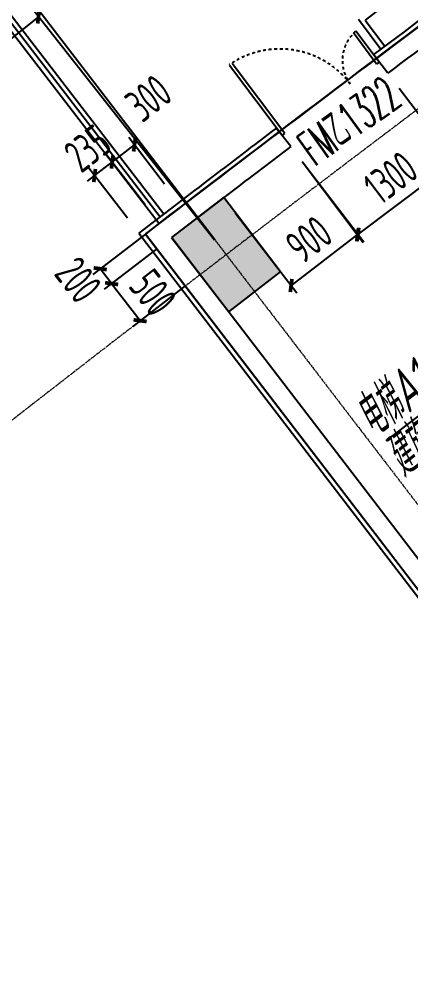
# Model space of a CAD drawing. Header units: millimetres. Extents: x 0 to 12095980, y -6694179 to 0.
# Drawn here: x 11583917 to 11588099, y -6450507 to -6440261 of the extents above; entities that cross this region are included whole.
import ezdxf

# ---------------------------------------------------------------- set-up
doc = ezdxf.new("R2010")
doc.units = ezdxf.units.MM
doc.header["$LTSCALE"] = 10
for name, pattern in [('A1-RG-AXIS$0$CENTER', [50.8, 31.75, -6.35, 6.35, -6.35]), ('A1-RI-F2$0$Dash', [6, 3, -3]), ('A1-RI-F2$0$HIDDEN2', [0.1875, 0.125, -0.0625])]:
    doc.linetypes.add(name, pattern=pattern)
for name, color, linetype in [('A1-RD-2F$0$A-louban', 5, 'Continuous'), ('A1-RG-AXIS$0$A-COLU-HATH', 8, 'Continuous'), ('A1-RG-AXIS$0$A-COLUMN', 7, 'Continuous'), ('A1-RG-AXIS$0$A-DIMS-100', 1, 'Continuous'), ('A1-RG-AXIS$0$A2-RG-AXIS-150$0$A-DIMS-100', 1, 'Continuous'), ('A1-RI-F2$0$A-DIMS-1：100', 1, 'Continuous'), ('A1-RI-F2$0$A-DOOR', 32, 'Continuous'), ('A1-RI-F2$0$A-FUZHUXIAN', 55, 'A1-RI-F2$0$HIDDEN2'), ('A1-RI-F2$0$A-STRS-HRAL', 3, 'Continuous'), ('A1-RI-F2$0$A-TEXT', 4, 'Continuous'), ('A1-RI-F2$0$A-TEXT1', 4, 'Continuous'), ('A1-RI-F2$0$A-WALL', 7, 'Continuous'), ('A1-RI-F2$0$N-SYMB-DOOR', 13, 'Continuous'), ('A1-RI-F2$0$N-SYMB-DOOR1', 13, 'Continuous'), ('A1-RI-F2$0$N-SYMB-DOOR2', 13, 'Continuous'), ('A1-RI-F2$0$外保温', 41, 'Continuous')]:
    doc.layers.add(name, color=color, linetype=linetype)
doc.layers.add('A1-RG-AXIS$0$A-GRID', color=1, linetype='A1-RG-AXIS$0$CENTER', lineweight=9)
doc.styles.add('A1-RG-AXIS$0$A2-RG-AXIS-150$0$XD2008', font='romans.shx', dxfattribs={"width": 0.7})
doc.styles.add('A1-RG-AXIS$0$XD2008', font='xd-hzs.shx', dxfattribs={"width": 0.7, "bigfont": 'xd-hztxt.shx'})
doc.styles.add('A1-RI-F2$0$ECADI', font='gbeitc.shx', dxfattribs={"width": 0.7, "bigfont": 'gbcbig.shx'})
doc.styles.add('A1-RI-F2$0$ECADI-SYM', font='simplex.shx', dxfattribs={"width": 0.7, "bigfont": 'hztxt.shx'})
doc.styles.add('A1-RI-F2$0$XD2008', font='xd-hzs.shx', dxfattribs={"width": 0.7, "bigfont": 'xd-hztxt.shx'})
doc.dimstyles.new('A1-RG-AXIS$0$A2-RG-AXIS-150$0$XD100', dxfattribs={"dimscale": 100, "dimtxt": 5.5, "dimasz": 1.5, "dimexe": 1, "dimexo": 2, "dimgap": 0.5, "dimtad": 1, "dimdec": 0, "dimdsep": 46, "dimtxsty": 'A1-RG-AXIS$0$A2-RG-AXIS-150$0$XD2008', "dimblk": 'A1-RG-AXIS$0$A2-RG-AXIS-150$0$_ArchTick', "dimcen": 2.5, "dimclrt": 4, "dimaunit": 1, "dimadec": 3, "dimazin": 0, "dimtfac": 1, "dimtdec": 0, "dimtix": 1, "dimtmove": 0, "dimatfit": 3, "dimfxl": 1, "dimtolj": 1, "dimtzin": 0, "dimarcsym": 0})
doc.dimstyles.new('A1-RG-AXIS$0$XD100$0', dxfattribs={"dimscale": 100, "dimtxt": 5.5, "dimasz": 1, "dimexe": 1, "dimexo": 2, "dimgap": 0.5, "dimtad": 1, "dimdec": 0, "dimdsep": 46, "dimtxsty": 'A1-RG-AXIS$0$XD2008', "dimblk": 'A1-RG-AXIS$0$_ArchTick', "dimblk1": 'A1-RG-AXIS$0$_ArchTick', "dimblk2": 'A1-RG-AXIS$0$_ArchTick', "dimsah": 1, "dimcen": 2.5, "dimclrt": 4, "dimazin": 0, "dimtfac": 1, "dimtdec": 0, "dimtix": 1, "dimtmove": 0, "dimatfit": 3, "dimfxl": 1, "dimtolj": 1, "dimtzin": 0, "dimarcsym": 0})
doc.dimstyles.new('A1-RI-F2$0$XD100$0', dxfattribs={"dimscale": 100, "dimtxt": 3.5, "dimasz": 2, "dimexe": 1, "dimexo": 2, "dimgap": 1, "dimtad": 1, "dimdec": 0, "dimdsep": 46, "dimtxsty": 'A1-RI-F2$0$XD2008', "dimblk1": 'A1-RI-F2$0$_ArchTick', "dimblk2": 'A1-RI-F2$0$_ArchTick', "dimsah": 1, "dimcen": 2.5, "dimclrd": 1, "dimclre": 1, "dimclrt": 4, "dimaunit": 1, "dimadec": 0, "dimazin": 0, "dimtfac": 1, "dimtdec": 0, "dimtix": 1, "dimtmove": 2, "dimatfit": 3, "dimfxl": 1, "dimtolj": 1, "dimtzin": 0, "dimarcsym": 0})

# ---------------------------------------------------------------- blocks, each defined once
blk = doc.blocks.new('A1-RI-F2$0$进户门-flat-4-flat-1')
at = {"layer": 'A1-RI-F2$0$A-DOOR', "linetype": 'Continuous'}
for p, q in [((0, 0), (-250, 331)), ((-1034, -788), (-1599, -42))]:
    blk.add_line(p, q, dxfattribs=at)
for points in [[(-28, -21), (-278, 310)], [(0, 0), (-250, 331)], [(0, 0), (-28, -21)], [(-1034, -788), (-1599, -42)], [(-1006, -767), (-1571, -21)], [(-1034, -788), (-1006, -767)]]:
    blk.add_lwpolyline(points, dxfattribs=at)
at = {"layer": 'A1-RI-F2$0$A-DOOR', "linetype": 'A1-RI-F2$0$Dash'}
for centre, radius, start, end in [((20, 17), 414, 131.3756, 217.3366), ((-1059, -808), 944, 37.4027, 125.1868)]:
    blk.add_arc(centre, radius, start, end, dxfattribs=at)
blk = doc.blocks.new('A1-RI-F2$0$_ArchTick')
at = {"color": 0, "linetype": 'ByBlock', "const_width": 0.4}
blk.add_lwpolyline([(-0.5, -0.5), (0.5, 0.5)], dxfattribs=at)
blk = doc.blocks.new('*D137')
at = {"layer": 'A1-RI-F2$0$A-DIMS-1：100', "color": 1, "linetype": 'ByBlock', "lineweight": -2, "transparency": 16777216}
for p, q in [((11586939, -6441781), (11587596, -6442639)), ((11586224, -6442329), (11586882, -6443187)), ((11587535, -6442560), (11586821, -6443107))]:
    blk.add_line(p, q, dxfattribs=at)
at = {"layer": 'A1-RI-F2$0$A-DIMS-1：100', "color": 1, "linetype": 'ByBlock', "lineweight": -2, "transparency": 16777216, "xscale": 100, "yscale": 100, "zscale": 100}
for p, rotation in [((11587535, -6442560), 37.45663382124155), ((11586821, -6443107), 217.4566338212416)]:
    blk.add_blockref('A1-RI-F2$0$_ArchTick', p, dxfattribs=dict(at, rotation=rotation))
at = {"layer": 'A1-RI-F2$0$A-DIMS-1：100', "color": 4, "linetype": 'ByBlock', "transparency": 16777216, "insert": (11587011, -6442615), "char_height": 350, "attachment_point": 5, "rotation": 37.4566, "style": 'A1-RI-F2$0$XD2008'}
blk.add_mtext('\\A1;900', dxfattribs=at)
blk = doc.blocks.new('*D138')
at = {"layer": 'A1-RI-F2$0$A-DIMS-1：100', "color": 1, "linetype": 'ByBlock', "lineweight": -2, "transparency": 16777216}
for p, q in [((11587974, -6440998), (11588628, -6441862)), ((11586938, -6441782), (11587591, -6442646)), ((11587531, -6442566), (11588568, -6441782))]:
    blk.add_line(p, q, dxfattribs=at)
at = {"layer": 'A1-RI-F2$0$A-DIMS-1：100', "color": 1, "linetype": 'ByBlock', "lineweight": -2, "transparency": 16777216, "xscale": 100, "yscale": 100, "zscale": 100}
for p, rotation in [((11588568, -6441782), 37.11350889132706), ((11587531, -6442566), 217.1135088913271)]:
    blk.add_blockref('A1-RI-F2$0$_ArchTick', p, dxfattribs=dict(at, rotation=rotation))
at = {"layer": 'A1-RI-F2$0$A-DIMS-1：100', "color": 4, "linetype": 'ByBlock', "transparency": 16777216, "insert": (11587884, -6441955), "char_height": 350, "attachment_point": 5, "rotation": 37.1135, "style": 'A1-RI-F2$0$XD2008'}
blk.add_mtext('\\A1;1300', dxfattribs=at)
blk = doc.blocks.new('A1-RD-2F')
at = {"layer": 'A1-RD-2F$0$A-louban'}
for points in [[(11596616.2, -6433796.1, 0.0010212), (11595554.1, -6434542.2), (11595755.4, -6434828.5, 0.0012516), (11594459.3, -6435747.8), (11594254.3, -6435464.1, 0.0010212), (11593199.1, -6436219.8), (11593403, -6436504.3, 0.0079982), (11585265.3, -6442556.8), (11591894.2, -6451209.4, -0.0008772), (11592884.1, -6450451), (11594708.7, -6452832.7, 0.0022067), (11592585.5, -6454466.4), (11599153.7, -6462913.2, -0.0824084)], [(11581705.6, -6437622.8), (11585410.8, -6442445, -0.0075838), (11593125.3, -6436704.2), (11591210.2, -6434049.8), (11593017.9, -6432913.5), (11592898, -6432744.9), (11579351.2, -6437820.9), (11579421.4, -6438008.2), (11581705.6, -6437622.8)]]:
    blk.add_lwpolyline(points, format="xyb", dxfattribs=at)
blk = doc.blocks.new('*D366')
at = {"layer": 'A1-RI-F2$0$A-DIMS-1：100', "color": 1, "linetype": 'ByBlock', "lineweight": -2, "transparency": 16777216}
for p, q in [((11585468, -6442023), (11585087, -6441526)), ((11584910, -6441788), (11585148, -6441605)), ((11585231, -6442205), (11584849, -6441709))]:
    blk.add_line(p, q, dxfattribs=at)
at = {"layer": 'A1-RI-F2$0$A-DIMS-1：100', "color": 1, "linetype": 'ByBlock', "lineweight": -2, "transparency": 16777216, "xscale": 100, "yscale": 100, "zscale": 100}
for p, rotation in [((11585148, -6441605), 37.5372823591136), ((11584910, -6441788), 217.5372823591136)]:
    blk.add_blockref('A1-RI-F2$0$_ArchTick', p, dxfattribs=dict(at, rotation=rotation))
at = {"layer": 'A1-RI-F2$0$A-DIMS-1：100', "color": 4, "linetype": 'ByBlock', "transparency": 16777216, "insert": (11585298, -6441105), "char_height": 350, "attachment_point": 5, "rotation": 37.5373, "style": 'A1-RI-F2$0$XD2008'}
blk.add_mtext('\\A1;300', dxfattribs=at)
blk = doc.blocks.new('*D367')
at = {"layer": 'A1-RI-F2$0$A-DIMS-1：100', "color": 1, "linetype": 'ByBlock', "lineweight": -2, "transparency": 16777216}
for p, q in [((11585261, -6442245), (11584849, -6441709)), ((11584910, -6441788), (11584989, -6441727)), ((11585073, -6442389), (11584661, -6441853)), ((11584722, -6441932), (11584910, -6441788)), ((11584722, -6441932), (11584643, -6441993))]:
    blk.add_line(p, q, dxfattribs=at)
at = {"layer": 'A1-RI-F2$0$A-DIMS-1：100', "color": 1, "linetype": 'ByBlock', "lineweight": -2, "transparency": 16777216, "xscale": 100, "yscale": 100, "zscale": 100}
for p, rotation in [((11584910, -6441788), 217.5435625170497), ((11584722, -6441932), 37.54356251704973)]:
    blk.add_blockref('A1-RI-F2$0$_ArchTick', p, dxfattribs=dict(at, rotation=rotation))
at = {"layer": 'A1-RI-F2$0$A-DIMS-1：100', "color": 4, "linetype": 'ByBlock', "transparency": 16777216, "insert": (11584648, -6441642), "char_height": 350, "attachment_point": 5, "rotation": 37.5436, "style": 'A1-RI-F2$0$XD2008'}
blk.add_mtext('\\A1;235', dxfattribs=at)
blk = doc.blocks.new('A1-RI-F2$0$mc')
at = {"layer": 'A1-RI-F2$0$N-SYMB-DOOR', "style": 'A1-RI-F2$0$ECADI-SYM', "width": 0.7}
for tag, p in [('门窗主编号1', (55.7, -311.3)), ('门窗主编号2', (667.6, -311.3))]:
    blk.add_attdef(tag, p, '', height=180, dxfattribs=at)
at = {"layer": 'A1-RI-F2$0$N-SYMB-DOOR', "style": 'A1-RI-F2$0$ECADI-SYM', "width": 0.7, "flags": 1}
for tag, p in [('洞口尺寸(宽X高)', (55.6, -717.2)), ('备注', (57.1, -921.2))]:
    blk.add_attdef(tag, p, '', height=180, dxfattribs=at)
at = {"layer": 'A1-RI-F2$0$N-SYMB-DOOR1', "style": 'A1-RI-F2$0$ECADI-SYM', "width": 0.7}
blk.add_attdef('门窗辅编号1', (55.7, -516.1), '', height=180, dxfattribs=at)
at = {"layer": 'A1-RI-F2$0$N-SYMB-DOOR2', "style": 'A1-RI-F2$0$ECADI-SYM', "width": 0.7}
blk.add_attdef('门窗辅编号2', (311.5, -516.1), '', height=180, dxfattribs=at)
blk = doc.blocks.new('A1-RG-AXIS$0$A2-RG-AXIS-150$0$_ArchTick')
at = {"color": 0, "linetype": 'ByBlock', "const_width": 0.4}
blk.add_lwpolyline([(-0.5, -0.5), (0.5, 0.5)], dxfattribs=at)
blk = doc.blocks.new('*D736')
at = {"layer": 'A1-RG-AXIS$0$A2-RG-AXIS-150$0$A-DIMS-100', "color": 0, "lineweight": -2, "ltscale": 3, "transparency": 16777216}
for p, q in [((11593309, -6437189), (11588853, -6431013)), ((11586006, -6442619), (11581374, -6436574))]:
    blk.add_line(p, q, dxfattribs=at)
blk.add_arc((11778732, -6694179), 324415, 125.81122, 127.45663, dxfattribs=at)
at = {"layer": 'A1-RG-AXIS$0$A2-RG-AXIS-150$0$A-DIMS-100', "color": 0, "lineweight": -2, "ltscale": 3, "transparency": 16777216, "xscale": 150, "yscale": 150, "zscale": 150}
for p, rotation in [((11588911, -6431094), 35.81121544560317), ((11581435, -6436653), 217.4566338573385)]:
    blk.add_blockref('A1-RG-AXIS$0$A2-RG-AXIS-150$0$_ArchTick', p, dxfattribs=dict(at, rotation=rotation))
at = {"layer": 'A1-RG-AXIS$0$A2-RG-AXIS-150$0$A-DIMS-100', "color": 4, "ltscale": 3, "transparency": 16777216, "insert": (11584990, -6433628), "char_height": 375, "attachment_point": 5, "rotation": 36.6339, "style": 'A1-RG-AXIS$0$A2-RG-AXIS-150$0$XD2008'}
blk.add_mtext('\\A1;1°38\'44"', dxfattribs=at)
blk = doc.blocks.new('A1-RG-AXIS$0$_ArchTick')
at = {"color": 0, "linetype": 'ByBlock', "const_width": 0.4}
blk.add_lwpolyline([(-0.5, -0.5), (0.5, 0.5)], dxfattribs=at)
blk = doc.blocks.new('*D738')
at = {"layer": 'A1-RG-AXIS$0$A-DIMS-100', "color": 0, "lineweight": -2, "transparency": 16777216}
for p, q in [((11584122, -6440237), (11576983, -6445871)), ((11586004, -6442621), (11584061, -6440159)), ((11578864, -6448255), (11576921, -6445793))]:
    blk.add_line(p, q, dxfattribs=at)
at = {"layer": 'A1-RG-AXIS$0$A-DIMS-100', "color": 0, "lineweight": -2, "transparency": 16777216, "xscale": 100, "yscale": 100, "zscale": 100}
for p, rotation in [((11584122, -6440237), 38.27934306321105), ((11576983, -6445871), 218.2793430632111)]:
    blk.add_blockref('A1-RG-AXIS$0$_ArchTick', p, dxfattribs=dict(at, rotation=rotation))
at = {"layer": 'A1-RG-AXIS$0$A-DIMS-100', "color": 4, "transparency": 16777216, "insert": (11580406, -6442868), "char_height": 375, "attachment_point": 5, "rotation": 38.2793, "style": 'A1-RG-AXIS$0$XD2008'}
blk.add_mtext('\\A1;9095', dxfattribs=at)
blk = doc.blocks.new('A1-RG-AXIS$0$colu')
at = {"layer": 'A1-RG-AXIS$0$A-COLU-HATH', "linetype": 'ByBlock'}
h = blk.add_hatch(color=256, dxfattribs=at)
h.paths.add_polyline_path([(11591264, -6433839), (11591159, -6433557), (11590222, -6433908), (11590400, -6434382)])
h.paths.add_polyline_path([(11582706, -6437301), (11582516, -6436795), (11581580, -6437146), (11581701, -6437474)])
h.paths.add_polyline_path([(11590472, -6449024), (11591080, -6449817), (11591635, -6449392), (11591027, -6448598)])
h.paths.add_polyline_path([(11597647, -6443800), (11598174, -6444530), (11598741, -6444120), (11598215, -6443391)])
h.paths.add_polyline_path([(11585545, -6442594), (11586154, -6443388), (11586709, -6442962), (11586101, -6442168)])
h.paths.add_polyline_path([(11592849, -6437150), (11593376, -6437880), (11593943, -6437471), (11593417, -6436741)])
h.paths.add_polyline_path([(11606395, -6455924), (11606921, -6456654), (11607489, -6456244), (11606962, -6455514)])
h.paths.add_polyline_path([(11601626, -6449315), (11602153, -6450044), (11602720, -6449635), (11602194, -6448905)])
edge = h.paths.add_edge_path()
edge.add_arc((11595249, -6454684), 425, 0, 360)
edge = h.paths.add_edge_path()
edge.add_arc((11600176, -6461115), 425, 0, 360)
h.paths.add_polyline_path([(11613307, -6451074), (11613812, -6451818), (11614392, -6451425), (11613886, -6450680)])
h.paths.add_polyline_path([(11620356, -6446424), (11620839, -6447183), (11621430, -6446806), (11620946, -6446047)])
h.paths.add_polyline_path([(11615974, -6439552), (11616458, -6440311), (11617048, -6439934), (11616564, -6439175)])
h.paths.add_polyline_path([(11608730, -6444330), (11609235, -6445075), (11609815, -6444682), (11609309, -6443937)])
h.paths.add_polyline_path([(11600306, -6431919), (11600812, -6432664), (11601391, -6432270), (11600885, -6431526)])
h.paths.add_polyline_path([(11607910, -6426904), (11608394, -6427663), (11608984, -6427286), (11608500, -6426527)])
h.paths.add_polyline_path([(11630302, -6423285), (11630693, -6423983), (11631129, -6423739), (11630739, -6423040)])
h.paths.add_polyline_path([(11626248, -6416039), (11626639, -6416737), (11627075, -6416493), (11626684, -6415795)])
h.paths.add_polyline_path([(11627535, -6441978), (11627997, -6442751), (11628598, -6442392), (11628136, -6441619)])
h.paths.add_polyline_path([(11634839, -6437741), (11635279, -6438526), (11635889, -6438184), (11635450, -6437399)])
h.paths.add_polyline_path([(11615655, -6422109), (11616117, -6422881), (11616718, -6422522), (11616256, -6421750)])
h.paths.add_polyline_path([(11619863, -6429147), (11620325, -6429919), (11620926, -6429560), (11620464, -6428788)])
h.paths.add_polyline_path([(11630859, -6430629), (11631299, -6431414), (11631910, -6431072), (11631470, -6430287)])
h.paths.add_polyline_path([(11627539, -6424694), (11627978, -6425480), (11628589, -6425138), (11628150, -6424353)])
h.paths.add_polyline_path([(11623353, -6434983), (11623815, -6435756), (11624415, -6435396), (11623953, -6434624)])
h.paths.add_polyline_path([(11623535, -6417538), (11623974, -6418324), (11624585, -6417982), (11624146, -6417197)])
h.paths.add_polyline_path([(11635339, -6420464), (11635756, -6421262), (11636376, -6420938), (11635960, -6420140)])
h.paths.add_polyline_path([(11645506, -6407138), (11645842, -6407864), (11645388, -6408074), (11645053, -6407348)])
h.paths.add_polyline_path([(11648218, -6414201), (11648554, -6414927), (11649008, -6414718), (11648672, -6413991)])
h.paths.add_polyline_path([(11649797, -6429904), (11650191, -6430713), (11650820, -6430407), (11650426, -6429597)])
h.paths.add_polyline_path([(11632163, -6412872), (11631542, -6413196), (11632283, -6414615), (11632904, -6414290)])
h.paths.add_polyline_path([(11648553, -6404923), (11647915, -6405211), (11648573, -6406669), (11649211, -6406381)])
h.paths.add_polyline_path([(11638488, -6426491), (11638905, -6427289), (11639525, -6426965), (11639108, -6426167)])
h.paths.add_polyline_path([(11646232, -6422575), (11646626, -6423384), (11647255, -6423078), (11646862, -6422268)])
h.paths.add_polyline_path([(11643258, -6416460), (11643651, -6417269), (11644281, -6416963), (11643887, -6416153)])
edge = h.paths.add_edge_path()
edge.add_arc((11640554, -6410101), 425, 0, 360)
h.paths.add_polyline_path([(11642262, -6433715), (11642678, -6434512), (11643299, -6434188), (11642882, -6433391)])
h.paths.add_polyline_path([(11657439, -6426310), (11657809, -6427131), (11658447, -6426843), (11658077, -6426022)])
h.paths.add_polyline_path([(11654086, -6418882), (11654456, -6419702), (11655094, -6419414), (11654724, -6418594)])
h.paths.add_polyline_path([(11659423, -6409141), (11659770, -6409971), (11660416, -6409702), (11660069, -6408871)])
h.paths.add_polyline_path([(11651288, -6412684), (11651658, -6413504), (11652296, -6413216), (11651926, -6412396)])
h.paths.add_polyline_path([(11672567, -6404095), (11672841, -6404846), (11673311, -6404675), (11673037, -6403924)])
h.paths.add_polyline_path([(11669749, -6396288), (11670092, -6397229), (11670562, -6397058), (11670219, -6396117)])
h.paths.add_polyline_path([(11678236, -6409178), (11678568, -6410121), (11679228, -6409889), (11678897, -6408946)])
h.paths.add_polyline_path([(11675949, -6402668), (11676281, -6403611), (11676941, -6403379), (11676610, -6402436)])
h.paths.add_polyline_path([(11662042, -6415416), (11662388, -6416247), (11663034, -6415977), (11662688, -6415147)])
h.paths.add_polyline_path([(11670094, -6412181), (11670417, -6413021), (11671070, -6412770), (11670748, -6411930)])
h.paths.add_polyline_path([(11656266, -6401573), (11656651, -6402496), (11657297, -6402226), (11656912, -6401304)])
h.paths.add_polyline_path([(11664718, -6398177), (11665077, -6399111), (11665730, -6398860), (11665372, -6397926)])
h.paths.add_polyline_path([(11667657, -6405832), (11667980, -6406673), (11668633, -6406422), (11668311, -6405582)])
h.paths.add_polyline_path([(11673265, -6395025), (11673596, -6395969), (11674256, -6395737), (11673925, -6394793)])
edge = h.paths.add_edge_path()
edge.add_arc((11681417, -6417175), 425, 0, 360)
h.paths.add_polyline_path([(11673015, -6419789), (11673338, -6420629), (11673991, -6420379), (11673669, -6419538)])
h.paths.add_polyline_path([(11665180, -6422938), (11665527, -6423769), (11666173, -6423499), (11665826, -6422668)])
at = {"layer": 'A1-RG-AXIS$0$A-COLUMN'}
blk.add_lwpolyline([(11585545, -6442594), (11586154, -6443388), (11586709, -6442962), (11586101, -6442168)], close=True, dxfattribs=at)
blk = doc.blocks.new('*D568')
at = {"layer": 'A1-RI-F2$0$A-DIMS-1：100', "color": 1, "linetype": 'ByBlock', "lineweight": -2, "transparency": 16777216}
for p, q in [((11585387, -6442716), (11584824, -6443148)), ((11584904, -6443087), (11585208, -6443483)), ((11585691, -6443112), (11585129, -6443544))]:
    blk.add_line(p, q, dxfattribs=at)
at = {"layer": 'A1-RI-F2$0$A-DIMS-1：100', "color": 1, "linetype": 'ByBlock', "lineweight": -2, "transparency": 16777216, "xscale": 100, "yscale": 100, "zscale": 100}
for p, rotation in [((11584904, -6443087), 127.5196420971724), ((11585208, -6443483), 307.5196420971724)]:
    blk.add_blockref('A1-RI-F2$0$_ArchTick', p, dxfattribs=dict(at, rotation=rotation))
at = {"layer": 'A1-RI-F2$0$A-DIMS-1：100', "color": 4, "linetype": 'ByBlock', "transparency": 16777216, "insert": (11585345, -6443184), "char_height": 350, "attachment_point": 5, "rotation": 307.5196, "style": 'A1-RI-F2$0$XD2008'}
blk.add_mtext('\\A1;500', dxfattribs=at)
blk = doc.blocks.new('*D569')
at = {"layer": 'A1-RI-F2$0$A-DIMS-1：100', "color": 1, "linetype": 'ByBlock', "lineweight": -2, "transparency": 16777216}
for p, q in [((11585265, -6442557), (11584702, -6442989)), ((11585387, -6442716), (11584824, -6443148)), ((11584904, -6443087), (11584782, -6442928))]:
    blk.add_line(p, q, dxfattribs=at)
at = {"layer": 'A1-RI-F2$0$A-DIMS-1：100', "color": 1, "linetype": 'ByBlock', "lineweight": -2, "transparency": 16777216, "xscale": 100, "yscale": 100, "zscale": 100}
for p, rotation in [((11584782, -6442928), 127.5193039929102), ((11584904, -6443087), 307.5193039929102)]:
    blk.add_blockref('A1-RI-F2$0$_ArchTick', p, dxfattribs=dict(at, rotation=rotation))
at = {"layer": 'A1-RI-F2$0$A-DIMS-1：100', "color": 4, "linetype": 'ByBlock', "transparency": 16777216, "insert": (11584547, -6443048), "char_height": 350, "attachment_point": 5, "rotation": 307.5193, "style": 'A1-RI-F2$0$XD2008'}
blk.add_mtext('\\A1;200', dxfattribs=at)
blk = doc.blocks.new('A1-RG-AXIS')
at = {"layer": 'A1-RG-AXIS$0$A-GRID', "linetype": 'A1-RG-AXIS$0$CENTER', "ltscale": 0.05}
blk.add_lwpolyline([(11682866.1, -6392336.6, 0.1037295), (11569674.9, -6456283.6, 0.1037295)], format="xyb", dxfattribs=at)
at = {"layer": 'A1-RG-AXIS$0$A-GRID', "ltscale": 0.05}
for points in [[(11690526.8, -6414141.5, 0.1045274), (11584753.6, -6473784.9)], [(11691982.8, -6418505.6, 0.1046378), (11587756.3, -6477270.1)]]:
    blk.add_lwpolyline(points, format="xyb", dxfattribs=at)
at = {"layer": 'A1-RG-AXIS$0$A-GRID', "linetype": 'A1-RG-AXIS$0$CENTER', "ltscale": 0.05}
blk.add_lwpolyline([(11580654, -6435633.4), (11605955.9, -6468659.3)], dxfattribs=at)
blk.add_arc((11778731.9, -6694178.6), 308600, 107.574373, 131.323037, dxfattribs=at)
at = {"layer": 'A1-RG-AXIS$0$A-GRID', "ltscale": 0.05}
blk.add_arc((11778731.9, -6694178.6), 301700, 107.53359, 131.336201, dxfattribs=at)
at = {"layer": 'A1-RG-AXIS$0$A-COLU-HATH', "linetype": 'ByBlock'}
blk.add_blockref('A1-RG-AXIS$0$colu', (0, 0), dxfattribs=at)
at = {"layer": 'A1-RG-AXIS$0$A-DIMS-100'}
dim = blk.add_aligned_dim(p1=(11586127.4, -6442777.8), p2=(11578988.1, -6448411.9), distance=-3236.4, dimstyle='A1-RG-AXIS$0$XD100$0', override={"dimtxt": 3.75}, dxfattribs=at)
dim.commit()
dim.dimension.update_dxf_attribs({"geometry": '*D738', "text_midpoint": (11580405.7, -6442867.9)})
at = {"layer": 'A1-RG-AXIS$0$A2-RG-AXIS-150$0$A-DIMS-100', "ltscale": 3}
dim = blk.add_angular_dim_3p(base=(11586401.5, -6432923.4), center=(11778731.9, -6694178.6), p1=(11593425.6, -6437351), p2=(11586127.4, -6442777.8), dimstyle='A1-RG-AXIS$0$A2-RG-AXIS-150$0$XD100', override={"dimtxt": 3.75, "dimadec": 4}, dxfattribs=at)
dim.commit()
dim.dimension.update_dxf_attribs({"geometry": '*D736', "text_midpoint": (11584990.3, -6433627.7)})
blk = doc.blocks.new('A1-RI-F2')
at = {"layer": 'A1-RI-F2$0$A-FUZHUXIAN', "ltscale": 15}
blk.add_lwpolyline([(11697385.2, -6408952.1, 0.0114998), (11684356.2, -6412994.1), (11685659.5, -6416881.5, 0.0845607), (11599102.5, -6463333.2), (11592167, -6454412), (11594287.7, -6452776.4, 0), (11592699.6, -6450703.6, 0.0170298), (11576443.9, -6463978.8), (11589775.5, -6479462.1, -0.111917), (11700888.4, -6418975.6, -0.111917)], format="xyb", dxfattribs=at)
at = {"layer": 'A1-RI-F2$0$A-STRS-HRAL', "ltscale": 0.25}
for p, q in [((11582145.8, -6438108.6), (11585422.5, -6442373.2)), ((11582226.6, -6438131.7), (11585462.2, -6442342.8)), ((11587540, -6440260.8), (11587780.6, -6440580.4)), ((11587610.4, -6440270.4), (11587820.8, -6440550))]:
    blk.add_line(p, q, dxfattribs=at)
blk.add_arc((11778731.9, -6694178.6), 317800, 125.822934, 126.969475, dxfattribs=at)
at = {"layer": 'A1-RI-F2$0$A-TEXT'}
blk.add_line((11587835.2, -6444768.2), (11589703.6, -6443336.8), dxfattribs=at)
at = {"layer": 'A1-RI-F2$0$A-WALL', "linetype": 'ByBlock'}
for p, q in [((11587853.8, -6440838.2), (11587732.2, -6440679.4)), ((11585545.5, -6442593.7), (11586101.2, -6442168)), ((11585265.2, -6442556.7), (11591894.3, -6451209.6)), ((11585546.4, -6442595), (11591931.3, -6450928.9))]:
    blk.add_line(p, q, dxfattribs=at)
blk.add_lwpolyline([(11586817.1, -6441622.6), (11586695, -6441463.8)], dxfattribs=at)
for centre, radius, start, end in [((11777186.2, -6692063.4), 314780.5, 125.766988, 127.003286), ((11778726.8, -6694171.2), 317191, 126.741564, 126.996094), ((11778762.1, -6694218.1), 317450, 127.231052, 127.555902), ((11778726.8, -6694171.2), 317191, 127.230924, 127.393496)]:
    blk.add_arc(centre, radius, start, end, dxfattribs=at)
at = {"layer": 'A1-RI-F2$0$外保温'}
for p, q in [((11587732.2, -6440679.4), (11587702.1, -6440639.5)), ((11586664.9, -6441424.3), (11586695, -6441463.8)), ((11585195.2, -6442547.5), (11591885.1, -6451279.7))]:
    blk.add_line(p, q, dxfattribs=at)
for centre, radius, start, end in [((11778726.8, -6694171.2), 317441, 125.822985, 126.996384), ((11778762.1, -6694218.1), 317500, 127.231059, 127.564909)]:
    blk.add_arc(centre, radius, start, end, dxfattribs=at)
at = {"color": 3, "linetype": 'ByBlock'}
blk.add_blockref('A1-RD-2F', (0, 0), dxfattribs=at)
at = {"linetype": 'ByBlock'}
blk.add_blockref('A1-RG-AXIS', (0, 0), dxfattribs=at)
at = {"layer": 'A1-RI-F2$0$A-DOOR', "rotation": 359.810272205964}
blk.add_blockref('A1-RI-F2$0$进户门-flat-4-flat-1', (11587762.6, -6440719.2), dxfattribs=at)
at = {"layer": 'A1-RI-F2$0$N-SYMB-DOOR'}
ref = blk.add_blockref('A1-RI-F2$0$mc', (11586732.8, -6441509.8), dxfattribs=dict(at, xscale=1.499999999381805, yscale=1.499999999381805, rotation=35.62598866463183))
ref.add_attrib('门窗主编号1', 'FM乙1322', (11587072.6, -6441840.7), dxfattribs={"height": 375, "rotation": 35.62599, "style": 'A1-RI-F2$0$ECADI-SYM', "width": 0.5})
at = {"layer": 'A1-RI-F2$0$A-TEXT', "style": 'A1-RI-F2$0$ECADI', "width": 0.7}
for s, p in [('电梯A1-t3、t3详见', (11587714.5, -6444755.4, 0)), ('建施A-A1-50-02', (11588036.9, -6445176.1, 0))]:
    blk.add_text(s, height=450, rotation=37.45663, dxfattribs=at).set_placement(p)
at = {"layer": 'A1-RI-F2$0$A-TEXT1', "style": 'A1-RI-F2$0$ECADI', "width": 0.7}
for tag, p in [('（-0.050）', (11749732.1, -6422418.7)), ('（结构标高）', (11757640.8, -6422418.7))]:
    blk.add_attdef(tag, p, '', height=375, dxfattribs=at)
at = {"layer": 'A1-RI-F2$0$A-DIMS-1：100', "color": 3, "linetype": 'ByBlock'}
for base, p1, p2, angle, picture, middle in [((11585147.7, -6441605.3), (11585352.4, -6442364), (11585590.3, -6442181.2), 37.53728, '*D366', (11585298.2, -6441104.6)), ((11584781.6, -6442928), (11585545.5, -6442593.7), (11585423.6, -6442435), 127.5193, '*D569', (11584547.1, -6443048)), ((11585208.1, -6443483.4), (11585545.5, -6442593.7), (11585850.1, -6442990.4), 307.51964, '*D568', (11585344.7, -6443183.8))]:
    dim = blk.add_linear_dim(base=base, p1=p1, p2=p2, angle=angle, dimstyle='A1-RI-F2$0$XD100$0', override={"dimasz": 1}, dxfattribs=at)
    dim.commit()
    dim.dimension.update_dxf_attribs({"geometry": picture, "text_midpoint": middle, "dimtype": 129})
for p2, distance, picture, middle in [((11587853.8, -6440838.2), -1183.4, '*D138', (11587883.6, -6441954.8)), ((11586102.7, -6442170), 1180.8, '*D137', (11587010.8, -6442615.3))]:
    dim = blk.add_aligned_dim(p1=(11586817.1, -6441622.6), p2=p2, distance=distance, dimstyle='A1-RI-F2$0$XD100$0', override={"dimasz": 1}, dxfattribs=at)
    dim.commit()
    dim.dimension.update_dxf_attribs({"geometry": picture, "text_midpoint": middle})
dim = blk.add_aligned_dim(p1=(11585195.2, -6442547.5), p2=(11585382.7, -6442403.4), distance=776, text='235', dimstyle='A1-RI-F2$0$XD100$0', override={"dimasz": 1}, dxfattribs=at)
dim.commit()
dim.dimension.update_dxf_attribs({"geometry": '*D367', "text_midpoint": (11584648.4, -6441642.1)})

msp = doc.modelspace()

# ---------------------------------------------------------------- block references
msp.add_blockref('A1-RI-F2', (0, 0))

doc.saveas('drawing.dxf')
